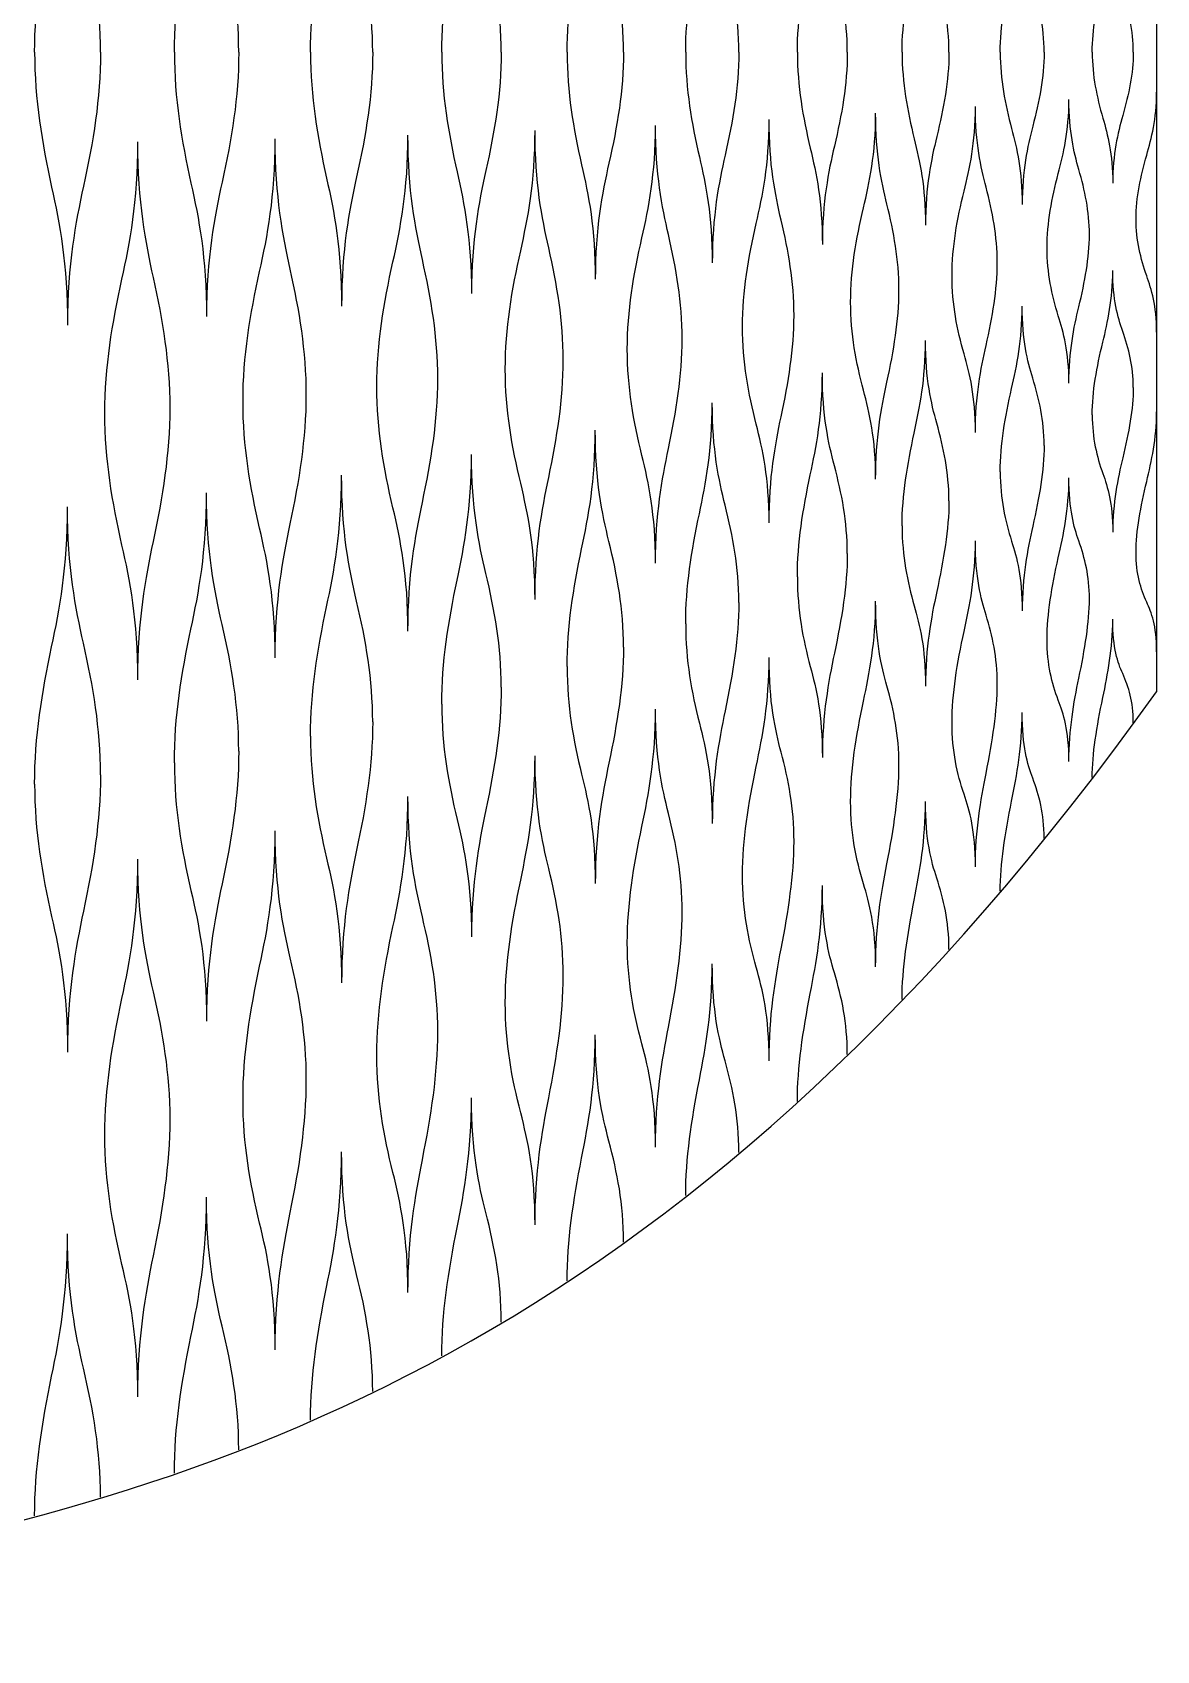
# Model space of a CAD drawing. Header units: millimetres. Extents: x 1 to 583, y -486 to -2.
# Drawn here: x 568.82 to 583.34, y -263.17 to -242.25 of the extents above; entities that cross this region are included whole.
import ezdxf

# ---------------------------------------------------------------- set-up
doc = ezdxf.new("R2010")
doc.units = ezdxf.units.MM
doc.header["$MEASUREMENT"] = 0
doc.layers.add('DEFAULT', color=7, linetype='Continuous')

msp = doc.modelspace()

# ---------------------------------------------------------------- linework, layer by layer
at = {"layer": 'DEFAULT'}
msp.add_lwpolyline([(583.342, -234.246), (583.342, -250.773)], dxfattribs=at)
for points, knots in [([(568.848, -242.509), (568.848, -241.9), (568.943, -241.338), (569.068, -240.767), (569.17, -240.299), (569.273, -239.778), (569.273, -238.985)], [0, 0, 0, 0, 1, 1, 1, 2, 2, 2, 2]), ([(569.699, -242.509), (569.699, -241.908), (569.604, -241.351), (569.479, -240.777), (569.377, -240.308), (569.273, -239.778), (569.273, -238.985)], [0, 0, 0, 0, 1, 1, 1, 2, 2, 2, 2]), ([(570.653, -242.509), (570.653, -241.917), (570.746, -241.372), (570.868, -240.819), (570.968, -240.367), (571.069, -239.863), (571.069, -239.094)], [0, 0, 0, 0, 1, 1, 1, 2, 2, 2, 2]), ([(571.485, -242.509), (571.485, -241.927), (571.392, -241.389), (571.27, -240.833), (571.17, -240.377), (571.069, -239.863), (571.069, -239.094)], [0, 0, 0, 0, 1, 1, 1, 2, 2, 2, 2]), ([(572.412, -242.509), (572.412, -241.94), (572.502, -241.415), (572.619, -240.884), (572.716, -240.45), (572.814, -239.967), (572.814, -239.229)], [0, 0, 0, 0, 1, 1, 1, 2, 2, 2, 2]), ([(573.215, -242.509), (573.215, -241.952), (573.126, -241.436), (573.008, -240.901), (572.911, -240.463), (572.814, -239.967), (572.814, -239.229)], [0, 0, 0, 0, 1, 1, 1, 2, 2, 2, 2]), ([(574.107, -242.509), (574.107, -241.966), (574.193, -241.466), (574.306, -240.962), (574.398, -240.55), (574.492, -240.093), (574.492, -239.391)], [0, 0, 0, 0, 1, 1, 1, 2, 2, 2, 2]), ([(574.876, -242.509), (574.876, -241.981), (574.79, -241.491), (574.677, -240.982), (574.585, -240.565), (574.492, -240.093), (574.492, -239.391)], [0, 0, 0, 0, 1, 1, 1, 2, 2, 2, 2]), ([(575.726, -242.509), (575.726, -241.998), (575.807, -241.526), (575.914, -241.054), (576.002, -240.667), (576.091, -240.238), (576.091, -239.579)], [0, 0, 0, 0, 1, 1, 1, 2, 2, 2, 2]), ([(576.456, -242.509), (576.456, -242.014), (576.374, -241.555), (576.267, -241.076), (576.179, -240.684), (576.091, -240.238), (576.091, -239.579)], [0, 0, 0, 0, 1, 1, 1, 2, 2, 2, 2]), ([(577.259, -242.509), (577.259, -242.033), (577.335, -241.595), (577.436, -241.157), (577.519, -240.798), (577.602, -240.403), (577.602, -239.791)], [0, 0, 0, 0, 1, 1, 1, 2, 2, 2, 2]), ([(577.946, -242.509), (577.946, -242.051), (577.869, -241.627), (577.768, -241.182), (577.686, -240.818), (577.602, -240.403), (577.602, -239.791)], [0, 0, 0, 0, 1, 1, 1, 2, 2, 2, 2]), ([(578.701, -242.509), (578.701, -242.072), (578.773, -241.671), (578.868, -241.271), (578.945, -240.943), (579.024, -240.583), (579.024, -240.024)], [0, 0, 0, 0, 1, 1, 1, 2, 2, 2, 2]), ([(579.346, -242.509), (579.346, -242.092), (579.274, -241.705), (579.179, -241.298), (579.102, -240.964), (579.024, -240.583), (579.024, -240.024)], [0, 0, 0, 0, 1, 1, 1, 2, 2, 2, 2]), ([(580.054, -242.509), (580.054, -242.115), (580.122, -241.752), (580.21, -241.393), (580.283, -241.099), (580.356, -240.777), (580.356, -240.275)], [0, 0, 0, 0, 1, 1, 1, 2, 2, 2, 2]), ([(580.659, -242.509), (580.659, -242.136), (580.591, -241.789), (580.502, -241.422), (580.43, -241.122), (580.356, -240.777), (580.356, -240.275)], [0, 0, 0, 0, 1, 1, 1, 2, 2, 2, 2]), ([(581.322, -242.509), (581.322, -242.16), (581.385, -241.839), (581.468, -241.523), (581.536, -241.265), (581.605, -240.983), (581.605, -240.54)], [0, 0, 0, 0, 1, 1, 1, 2, 2, 2, 2]), ([(581.888, -242.509), (581.888, -242.182), (581.825, -241.878), (581.742, -241.554), (581.674, -241.289), (581.605, -240.983), (581.605, -240.54)], [0, 0, 0, 0, 1, 1, 1, 2, 2, 2, 2]), ([(582.51, -242.509), (582.51, -242.207), (582.569, -241.93), (582.647, -241.66), (582.711, -241.439), (582.775, -241.199), (582.775, -240.818)], [0, 0, 0, 0, 1, 1, 1, 2, 2, 2, 2]), ([(583.041, -242.509), (583.041, -242.23), (582.982, -241.971), (582.904, -241.692), (582.84, -241.463), (582.775, -241.199), (582.775, -240.818)], [0, 0, 0, 0, 1, 1, 1, 2, 2, 2, 2]), ([(568.848, -242.509), (568.848, -243.119), (568.943, -243.681), (569.068, -244.252), (569.17, -244.72), (569.273, -245.241), (569.273, -246.034)], [0, 0, 0, 0, 1, 1, 1, 2, 2, 2, 2]), ([(569.699, -242.509), (569.699, -243.111), (569.604, -243.667), (569.479, -244.241), (569.377, -244.711), (569.273, -245.241), (569.273, -246.034)], [0, 0, 0, 0, 1, 1, 1, 2, 2, 2, 2]), ([(570.653, -242.509), (570.653, -243.101), (570.746, -243.647), (570.868, -244.2), (570.968, -244.652), (571.069, -245.156), (571.069, -245.925)], [0, 0, 0, 0, 1, 1, 1, 2, 2, 2, 2]), ([(571.485, -242.509), (571.485, -243.091), (571.392, -243.629), (571.27, -244.186), (571.17, -244.642), (571.069, -245.156), (571.069, -245.925)], [0, 0, 0, 0, 1, 1, 1, 2, 2, 2, 2]), ([(572.412, -242.509), (572.412, -243.079), (572.502, -243.604), (572.619, -244.135), (572.716, -244.569), (572.814, -245.051), (572.814, -245.789)], [0, 0, 0, 0, 1, 1, 1, 2, 2, 2, 2]), ([(573.215, -242.509), (573.215, -243.067), (573.126, -243.583), (573.008, -244.118), (572.911, -244.556), (572.814, -245.051), (572.814, -245.789)], [0, 0, 0, 0, 1, 1, 1, 2, 2, 2, 2]), ([(574.107, -242.509), (574.107, -243.052), (574.193, -243.553), (574.306, -244.056), (574.398, -244.469), (574.492, -244.926), (574.492, -245.628)], [0, 0, 0, 0, 1, 1, 1, 2, 2, 2, 2]), ([(574.876, -242.509), (574.876, -243.038), (574.79, -243.528), (574.677, -244.037), (574.585, -244.454), (574.492, -244.926), (574.492, -245.628)], [0, 0, 0, 0, 1, 1, 1, 2, 2, 2, 2]), ([(575.726, -242.509), (575.726, -243.021), (575.807, -243.492), (575.914, -243.965), (576.002, -244.352), (576.091, -244.78), (576.091, -245.44)], [0, 0, 0, 0, 1, 1, 1, 2, 2, 2, 2]), ([(576.456, -242.509), (576.456, -243.005), (576.374, -243.464), (576.267, -243.943), (576.179, -244.335), (576.091, -244.78), (576.091, -245.44)], [0, 0, 0, 0, 1, 1, 1, 2, 2, 2, 2]), ([(577.259, -242.509), (577.259, -242.986), (577.335, -243.424), (577.436, -243.862), (577.519, -244.22), (577.602, -244.616), (577.602, -245.228)], [0, 0, 0, 0, 1, 1, 1, 2, 2, 2, 2]), ([(577.946, -242.509), (577.946, -242.968), (577.869, -243.392), (577.768, -243.837), (577.686, -244.201), (577.602, -244.616), (577.602, -245.228)], [0, 0, 0, 0, 1, 1, 1, 2, 2, 2, 2]), ([(578.701, -242.509), (578.701, -242.946), (578.773, -243.348), (578.868, -243.748), (578.945, -244.076), (579.024, -244.436), (579.024, -244.995)], [0, 0, 0, 0, 1, 1, 1, 2, 2, 2, 2]), ([(579.346, -242.509), (579.346, -242.927), (579.274, -243.314), (579.179, -243.721), (579.102, -244.055), (579.024, -244.436), (579.024, -244.995)], [0, 0, 0, 0, 1, 1, 1, 2, 2, 2, 2]), ([(580.054, -242.509), (580.054, -242.904), (580.122, -243.266), (580.21, -243.626), (580.283, -243.919), (580.356, -244.241), (580.356, -244.744)], [0, 0, 0, 0, 1, 1, 1, 2, 2, 2, 2]), ([(580.659, -242.509), (580.659, -242.883), (580.591, -243.23), (580.502, -243.597), (580.43, -243.897), (580.356, -244.241), (580.356, -244.744)], [0, 0, 0, 0, 1, 1, 1, 2, 2, 2, 2]), ([(581.322, -242.509), (581.322, -242.859), (581.385, -243.18), (581.468, -243.495), (581.536, -243.754), (581.605, -244.035), (581.605, -244.478)], [0, 0, 0, 0, 1, 1, 1, 2, 2, 2, 2]), ([(581.888, -242.509), (581.888, -242.837), (581.825, -243.141), (581.742, -243.465), (581.674, -243.73), (581.605, -244.035), (581.605, -244.478)], [0, 0, 0, 0, 1, 1, 1, 2, 2, 2, 2]), ([(582.51, -242.509), (582.51, -242.811), (582.569, -243.089), (582.647, -243.359), (582.711, -243.58), (582.775, -243.82), (582.775, -244.2)], [0, 0, 0, 0, 1, 1, 1, 2, 2, 2, 2]), ([(583.041, -242.509), (583.041, -242.789), (582.982, -243.048), (582.904, -243.327), (582.84, -243.556), (582.775, -243.82), (582.775, -244.2)], [0, 0, 0, 0, 1, 1, 1, 2, 2, 2, 2]), ([(583.342, -246.125), (583.342, -245.776), (583.277, -245.579), (583.214, -245.398), (583.136, -245.176), (583.076, -244.942), (583.076, -244.664), (583.076, -244.386), (583.136, -244.112), (583.214, -243.838), (583.277, -243.615), (583.342, -243.374), (583.342, -243.026)], [0, 0, 0, 0, 1, 1, 1, 2, 2, 2, 3, 3, 3, 4, 4, 4, 4]), ([(581.001, -247.422), (581.001, -246.948), (580.927, -246.665), (580.855, -246.408), (580.766, -246.094), (580.699, -245.769), (580.699, -245.397), (580.699, -245.025), (580.766, -244.665), (580.855, -244.303), (580.927, -244.007), (581.001, -243.685), (581.001, -243.211)], [0, 0, 0, 0, 1, 1, 1, 2, 2, 2, 3, 3, 3, 4, 4, 4, 4]), ([(581.001, -247.422), (581.001, -246.948), (581.07, -246.602), (581.138, -246.298), (581.221, -245.927), (581.284, -245.582), (581.284, -245.231), (581.284, -244.881), (581.221, -244.574), (581.138, -244.253), (581.07, -243.99), (581.001, -243.685), (581.001, -243.211)], [0, 0, 0, 0, 1, 1, 1, 2, 2, 2, 3, 3, 3, 4, 4, 4, 4]), ([(582.209, -246.786), (582.209, -246.374), (582.14, -246.133), (582.072, -245.913), (581.989, -245.644), (581.926, -245.364), (581.926, -245.038), (581.926, -244.712), (581.989, -244.394), (582.072, -244.076), (582.14, -243.815), (582.209, -243.533), (582.209, -243.12)], [0, 0, 0, 0, 1, 1, 1, 2, 2, 2, 3, 3, 3, 4, 4, 4, 4]), ([(582.209, -246.786), (582.209, -246.374), (582.273, -246.067), (582.337, -245.798), (582.415, -245.47), (582.474, -245.168), (582.474, -244.865), (582.474, -244.561), (582.415, -244.299), (582.337, -244.023), (582.273, -243.797), (582.209, -243.533), (582.209, -243.12)], [0, 0, 0, 0, 1, 1, 1, 2, 2, 2, 3, 3, 3, 4, 4, 4, 4]), ([(576.869, -249.113), (576.869, -248.476), (576.78, -248.078), (576.693, -247.719), (576.586, -247.281), (576.504, -246.84), (576.504, -246.346), (576.504, -245.851), (576.586, -245.382), (576.693, -244.907), (576.78, -244.518), (576.869, -244.09), (576.869, -243.453)], [0, 0, 0, 0, 1, 1, 1, 2, 2, 2, 3, 3, 3, 4, 4, 4, 4]), ([(576.869, -249.113), (576.869, -248.476), (576.953, -248.028), (577.035, -247.632), (577.136, -247.148), (577.213, -246.69), (577.213, -246.213), (577.213, -245.736), (577.136, -245.309), (577.035, -244.866), (576.953, -244.504), (576.869, -244.09), (576.869, -243.453)], [0, 0, 0, 0, 1, 1, 1, 2, 2, 2, 3, 3, 3, 4, 4, 4, 4]), ([(578.336, -248.592), (578.336, -248.005), (578.252, -247.643), (578.17, -247.316), (578.069, -246.917), (577.992, -246.512), (577.992, -246.055), (577.992, -245.598), (578.069, -245.162), (578.17, -244.721), (578.252, -244.361), (578.336, -243.965), (578.336, -243.378)], [0, 0, 0, 0, 1, 1, 1, 2, 2, 2, 3, 3, 3, 4, 4, 4, 4]), ([(578.336, -248.592), (578.336, -248.005), (578.414, -247.588), (578.491, -247.22), (578.586, -246.771), (578.658, -246.348), (578.658, -245.909), (578.658, -245.471), (578.586, -245.082), (578.491, -244.677), (578.414, -244.346), (578.336, -243.965), (578.336, -243.378)], [0, 0, 0, 0, 1, 1, 1, 2, 2, 2, 3, 3, 3, 4, 4, 4, 4]), ([(579.712, -248.026), (579.712, -247.494), (579.633, -247.17), (579.556, -246.877), (579.461, -246.519), (579.389, -246.154), (579.389, -245.737), (579.389, -245.321), (579.461, -244.922), (579.556, -244.519), (579.633, -244.19), (579.712, -243.829), (579.712, -243.297)], [0, 0, 0, 0, 1, 1, 1, 2, 2, 2, 3, 3, 3, 4, 4, 4, 4]), ([(579.712, -248.026), (579.712, -247.494), (579.785, -247.11), (579.858, -246.773), (579.946, -246.362), (580.014, -245.977), (580.014, -245.581), (580.014, -245.185), (579.946, -244.836), (579.858, -244.471), (579.785, -244.173), (579.712, -243.829), (579.712, -243.297)], [0, 0, 0, 0, 1, 1, 1, 2, 2, 2, 3, 3, 3, 4, 4, 4, 4]), ([(570.182, -250.62), (570.182, -249.838), (570.078, -249.331), (569.976, -248.878), (569.851, -248.323), (569.756, -247.776), (569.756, -247.174), (569.756, -246.573), (569.851, -246.012), (569.976, -245.44), (570.078, -244.972), (570.182, -244.45), (570.182, -243.668)], [0, 0, 0, 0, 1, 1, 1, 2, 2, 2, 3, 3, 3, 4, 4, 4, 4]), ([(570.182, -250.62), (570.182, -249.838), (570.283, -249.305), (570.383, -248.832), (570.505, -248.255), (570.598, -247.699), (570.598, -247.106), (570.598, -246.514), (570.505, -245.974), (570.383, -245.419), (570.283, -244.964), (570.182, -244.45), (570.182, -243.668)], [0, 0, 0, 0, 1, 1, 1, 2, 2, 2, 3, 3, 3, 4, 4, 4, 4]), ([(571.956, -250.336), (571.956, -249.581), (571.855, -249.096), (571.755, -248.661), (571.633, -248.129), (571.54, -247.601), (571.54, -247.02), (571.54, -246.439), (571.633, -245.894), (571.755, -245.34), (571.855, -244.886), (571.956, -244.382), (571.956, -243.627)], [0, 0, 0, 0, 1, 1, 1, 2, 2, 2, 3, 3, 3, 4, 4, 4, 4]), ([(571.956, -250.336), (571.956, -249.581), (572.054, -249.064), (572.15, -248.605), (572.268, -248.044), (572.358, -247.506), (572.358, -246.936), (572.358, -246.365), (572.268, -245.848), (572.15, -245.314), (572.054, -244.877), (571.956, -244.382), (571.956, -243.627)], [0, 0, 0, 0, 1, 1, 1, 2, 2, 2, 3, 3, 3, 4, 4, 4, 4]), ([(573.671, -249.99), (573.671, -249.268), (573.573, -248.808), (573.477, -248.395), (573.359, -247.89), (573.269, -247.387), (573.269, -246.831), (573.269, -246.274), (573.359, -245.75), (573.477, -245.218), (573.573, -244.782), (573.671, -244.299), (573.671, -243.578)], [0, 0, 0, 0, 1, 1, 1, 2, 2, 2, 3, 3, 3, 4, 4, 4, 4]), ([(573.671, -249.99), (573.671, -249.268), (573.765, -248.77), (573.857, -248.328), (573.97, -247.789), (574.056, -247.273), (574.056, -246.729), (574.056, -246.185), (573.97, -245.694), (573.857, -245.187), (573.765, -244.771), (573.671, -244.299), (573.671, -243.578)], [0, 0, 0, 0, 1, 1, 1, 2, 2, 2, 3, 3, 3, 4, 4, 4, 4]), ([(575.312, -249.581), (575.312, -248.899), (575.219, -248.468), (575.127, -248.08), (575.014, -247.607), (574.928, -247.133), (574.928, -246.605), (574.928, -246.077), (575.014, -245.579), (575.127, -245.073), (575.219, -244.659), (575.312, -244.202), (575.312, -243.52)], [0, 0, 0, 0, 1, 1, 1, 2, 2, 2, 3, 3, 3, 4, 4, 4, 4]), ([(575.312, -249.581), (575.312, -248.899), (575.401, -248.423), (575.489, -248.003), (575.596, -247.489), (575.677, -247), (575.677, -246.488), (575.677, -245.975), (575.596, -245.514), (575.489, -245.037), (575.401, -244.647), (575.312, -244.202), (575.312, -243.52)], [0, 0, 0, 0, 1, 1, 1, 2, 2, 2, 3, 3, 3, 4, 4, 4, 4]), ([(582.51, -247.196), (582.51, -246.894), (582.569, -246.577), (582.647, -246.255), (582.711, -245.991), (582.775, -245.708), (582.775, -245.328)], [0, 0, 0, 0, 1, 1, 1, 2, 2, 2, 2]), ([(583.041, -246.842), (583.041, -246.563), (582.982, -246.343), (582.904, -246.116), (582.84, -245.93), (582.775, -245.708), (582.775, -245.328)], [0, 0, 0, 0, 1, 1, 1, 2, 2, 2, 2]), ([(581.322, -247.93), (581.322, -247.581), (581.385, -247.222), (581.468, -246.856), (581.536, -246.557), (581.605, -246.234), (581.605, -245.791)], [0, 0, 0, 0, 1, 1, 1, 2, 2, 2, 2]), ([(581.888, -247.59), (581.888, -247.262), (581.825, -246.997), (581.742, -246.722), (581.674, -246.498), (581.605, -246.234), (581.605, -245.791)], [0, 0, 0, 0, 1, 1, 1, 2, 2, 2, 2]), ([(580.054, -248.63), (580.054, -248.236), (580.122, -247.837), (580.21, -247.431), (580.283, -247.098), (580.356, -246.737), (580.356, -246.234)], [0, 0, 0, 0, 1, 1, 1, 2, 2, 2, 2]), ([(580.659, -248.307), (580.659, -247.933), (580.591, -247.623), (580.502, -247.303), (580.43, -247.042), (580.356, -246.737), (580.356, -246.234)], [0, 0, 0, 0, 1, 1, 1, 2, 2, 2, 2]), ([(578.701, -249.289), (578.701, -248.852), (578.773, -248.416), (578.868, -247.972), (578.945, -247.608), (579.024, -247.211), (579.024, -246.652)], [0, 0, 0, 0, 1, 1, 1, 2, 2, 2, 2]), ([(579.346, -248.986), (579.346, -248.568), (579.274, -248.215), (579.179, -247.852), (579.102, -247.555), (579.024, -247.211), (579.024, -246.652)], [0, 0, 0, 0, 1, 1, 1, 2, 2, 2, 2]), ([(583.041, -246.842), (583.041, -247.121), (582.982, -247.42), (582.904, -247.751), (582.84, -248.022), (582.775, -248.33), (582.775, -248.71)], [0, 0, 0, 0, 1, 1, 1, 2, 2, 2, 2]), ([(577.259, -249.898), (577.259, -249.422), (577.335, -248.952), (577.436, -248.473), (577.519, -248.081), (577.602, -247.652), (577.602, -247.04)], [0, 0, 0, 0, 1, 1, 1, 2, 2, 2, 2]), ([(577.946, -249.619), (577.946, -249.161), (577.869, -248.768), (577.768, -248.363), (577.686, -248.033), (577.602, -247.652), (577.602, -247.04)], [0, 0, 0, 0, 1, 1, 1, 2, 2, 2, 2]), ([(582.51, -247.196), (582.51, -247.498), (582.569, -247.736), (582.647, -247.954), (582.711, -248.133), (582.775, -248.33), (582.775, -248.71)], [0, 0, 0, 0, 1, 1, 1, 2, 2, 2, 2]), ([(583.342, -250.256), (583.342, -249.908), (583.277, -249.754), (583.214, -249.615), (583.136, -249.446), (583.076, -249.251), (583.076, -248.973), (583.076, -248.695), (583.136, -248.381), (583.214, -248.056), (583.277, -247.79), (583.342, -247.506), (583.342, -247.158)], [0, 0, 0, 0, 1, 1, 1, 2, 2, 2, 3, 3, 3, 4, 4, 4, 4]), ([(575.726, -250.449), (575.726, -249.937), (575.807, -249.438), (575.914, -248.928), (576.002, -248.511), (576.091, -248.053), (576.091, -247.393)], [0, 0, 0, 0, 1, 1, 1, 2, 2, 2, 2]), ([(576.456, -250.198), (576.456, -249.703), (576.374, -249.272), (576.267, -248.83), (576.179, -248.468), (576.091, -248.053), (576.091, -247.393)], [0, 0, 0, 0, 1, 1, 1, 2, 2, 2, 2]), ([(581.888, -247.59), (581.888, -247.917), (581.825, -248.259), (581.742, -248.633), (581.674, -248.94), (581.605, -249.286), (581.605, -249.729)], [0, 0, 0, 0, 1, 1, 1, 2, 2, 2, 2]), ([(574.107, -250.934), (574.107, -250.391), (574.193, -249.867), (574.306, -249.331), (574.398, -248.892), (574.492, -248.408), (574.492, -247.706)], [0, 0, 0, 0, 1, 1, 1, 2, 2, 2, 2]), ([(574.876, -250.715), (574.876, -250.186), (574.79, -249.722), (574.677, -249.244), (574.585, -248.854), (574.492, -248.408), (574.492, -247.706)], [0, 0, 0, 0, 1, 1, 1, 2, 2, 2, 2]), ([(572.412, -251.349), (572.412, -250.779), (572.502, -250.234), (572.619, -249.676), (572.716, -249.219), (572.814, -248.714), (572.814, -247.976)], [0, 0, 0, 0, 1, 1, 1, 2, 2, 2, 2]), ([(573.215, -251.164), (573.215, -250.606), (573.126, -250.111), (573.008, -249.603), (572.911, -249.187), (572.814, -248.714), (572.814, -247.976)], [0, 0, 0, 0, 1, 1, 1, 2, 2, 2, 2]), ([(581.322, -247.93), (581.322, -248.28), (581.385, -248.563), (581.468, -248.828), (581.536, -249.046), (581.605, -249.286), (581.605, -249.729)], [0, 0, 0, 0, 1, 1, 1, 2, 2, 2, 2]), ([(582.209, -251.674), (582.209, -251.261), (582.14, -251.062), (582.072, -250.883), (581.989, -250.664), (581.926, -250.422), (581.926, -250.096), (581.926, -249.77), (581.989, -249.414), (582.072, -249.045), (582.14, -248.744), (582.209, -248.42), (582.209, -248.008)], [0, 0, 0, 0, 1, 1, 1, 2, 2, 2, 3, 3, 3, 4, 4, 4, 4]), ([(582.209, -251.674), (582.209, -251.261), (582.273, -250.911), (582.337, -250.6), (582.415, -250.22), (582.474, -249.879), (582.474, -249.575), (582.474, -249.272), (582.415, -249.049), (582.337, -248.825), (582.273, -248.641), (582.209, -248.42), (582.209, -248.008)], [0, 0, 0, 0, 1, 1, 1, 2, 2, 2, 3, 3, 3, 4, 4, 4, 4]), ([(570.653, -251.692), (570.653, -251.101), (570.746, -250.538), (570.868, -249.963), (570.968, -249.492), (571.069, -248.97), (571.069, -248.201)], [0, 0, 0, 0, 1, 1, 1, 2, 2, 2, 2]), ([(571.485, -251.54), (571.485, -250.958), (571.392, -250.437), (571.27, -249.903), (571.17, -249.466), (571.069, -248.97), (571.069, -248.201)], [0, 0, 0, 0, 1, 1, 1, 2, 2, 2, 2]), ([(568.848, -251.968), (568.848, -251.359), (568.943, -250.783), (569.068, -250.194), (569.17, -249.712), (569.273, -249.176), (569.273, -248.383)], [0, 0, 0, 0, 1, 1, 1, 2, 2, 2, 2]), ([(569.699, -251.847), (569.699, -251.245), (569.604, -250.703), (569.479, -250.147), (569.377, -249.691), (569.273, -249.176), (569.273, -248.383)], [0, 0, 0, 0, 1, 1, 1, 2, 2, 2, 2]), ([(580.659, -248.307), (580.659, -248.68), (580.591, -249.063), (580.502, -249.478), (580.43, -249.817), (580.356, -250.2), (580.356, -250.703)], [0, 0, 0, 0, 1, 1, 1, 2, 2, 2, 2]), ([(580.054, -248.63), (580.054, -249.025), (580.122, -249.351), (580.21, -249.663), (580.283, -249.918), (580.356, -250.2), (580.356, -250.703)], [0, 0, 0, 0, 1, 1, 1, 2, 2, 2, 2]), ([(581.001, -253.036), (581.001, -252.562), (580.927, -252.318), (580.855, -252.1), (580.766, -251.833), (580.699, -251.545), (580.699, -251.173), (580.699, -250.801), (580.766, -250.404), (580.855, -249.995), (580.927, -249.66), (581.001, -249.299), (581.001, -248.825)], [0, 0, 0, 0, 1, 1, 1, 2, 2, 2, 3, 3, 3, 4, 4, 4, 4]), ([(581.001, -253.036), (581.001, -252.562), (581.07, -252.174), (581.138, -251.829), (581.221, -251.409), (581.284, -251.026), (581.284, -250.675), (581.284, -250.324), (581.221, -250.056), (581.138, -249.784), (581.07, -249.562), (581.001, -249.299), (581.001, -248.825)], [0, 0, 0, 0, 1, 1, 1, 2, 2, 2, 3, 3, 3, 4, 4, 4, 4]), ([(579.346, -248.986), (579.346, -249.403), (579.274, -249.824), (579.179, -250.276), (579.102, -250.646), (579.024, -251.064), (579.024, -251.623)], [0, 0, 0, 0, 1, 1, 1, 2, 2, 2, 2]), ([(578.701, -249.289), (578.701, -249.726), (578.773, -250.094), (578.868, -250.449), (578.945, -250.74), (579.024, -251.064), (579.024, -251.623)], [0, 0, 0, 0, 1, 1, 1, 2, 2, 2, 2]), ([(577.946, -249.619), (577.946, -250.077), (577.869, -250.533), (577.768, -251.019), (577.686, -251.416), (577.602, -251.865), (577.602, -252.477)], [0, 0, 0, 0, 1, 1, 1, 2, 2, 2, 2]), ([(579.712, -254.33), (579.712, -253.798), (579.633, -253.511), (579.556, -253.255), (579.461, -252.941), (579.389, -252.609), (579.389, -252.194), (579.389, -251.778), (579.461, -251.344), (579.556, -250.897), (579.633, -250.531), (579.712, -250.134), (579.712, -249.602)], [0, 0, 0, 0, 1, 1, 1, 2, 2, 2, 3, 3, 3, 4, 4, 4, 4]), ([(579.712, -254.33), (579.712, -253.798), (579.785, -253.376), (579.858, -253), (579.946, -252.54), (580.014, -252.119), (580.014, -251.723), (580.014, -251.327), (579.946, -251.015), (579.858, -250.698), (579.785, -250.438), (579.712, -250.134), (579.712, -249.602)], [0, 0, 0, 0, 1, 1, 1, 2, 2, 2, 3, 3, 3, 4, 4, 4, 4]), ([(577.259, -249.898), (577.259, -250.374), (577.335, -250.781), (577.436, -251.178), (577.519, -251.504), (577.602, -251.865), (577.602, -252.477)], [0, 0, 0, 0, 1, 1, 1, 2, 2, 2, 2]), ([(582.51, -251.883), (582.51, -251.581), (582.569, -251.225), (582.647, -250.85), (582.711, -250.544), (582.775, -250.218), (582.775, -249.838)], [0, 0, 0, 0, 1, 1, 1, 2, 2, 2, 2]), ([(583.041, -251.174), (583.041, -250.895), (582.982, -250.715), (582.904, -250.54), (582.84, -250.396), (582.775, -250.218), (582.775, -249.838)], [0, 0, 0, 0, 1, 1, 1, 2, 2, 2, 2]), ([(576.456, -250.198), (576.456, -250.694), (576.374, -251.18), (576.267, -251.696), (576.179, -252.119), (576.091, -252.595), (576.091, -253.254)], [0, 0, 0, 0, 1, 1, 1, 2, 2, 2, 2]), ([(578.336, -255.543), (578.336, -254.957), (578.252, -254.629), (578.17, -254.335), (578.069, -253.977), (577.992, -253.603), (577.992, -253.146), (577.992, -252.689), (578.069, -252.221), (578.17, -251.74), (578.252, -251.346), (578.336, -250.916), (578.336, -250.33)], [0, 0, 0, 0, 1, 1, 1, 2, 2, 2, 3, 3, 3, 4, 4, 4, 4]), ([(578.336, -255.543), (578.336, -254.957), (578.414, -254.503), (578.491, -254.098), (578.586, -253.604), (578.658, -253.147), (578.658, -252.709), (578.658, -252.271), (578.586, -251.916), (578.491, -251.555), (578.414, -251.26), (578.336, -250.916), (578.336, -250.33)], [0, 0, 0, 0, 1, 1, 1, 2, 2, 2, 3, 3, 3, 4, 4, 4, 4]), ([(575.726, -250.449), (575.726, -250.961), (575.807, -251.404), (575.914, -251.84), (576.002, -252.197), (576.091, -252.595), (576.091, -253.254)], [0, 0, 0, 0, 1, 1, 1, 2, 2, 2, 2]), ([(542.024, -263.168), (553.829, -263.168), (559.732, -263.168), (565.634, -262.135), (571.537, -261.102), (577.439, -259.036), (583.342, -250.773)], [0, 0, 0, 0, 1, 1, 1, 2, 2, 2, 2]), ([(574.876, -250.715), (574.876, -251.244), (574.79, -251.758), (574.677, -252.299), (574.585, -252.742), (574.492, -253.241), (574.492, -253.943)], [0, 0, 0, 0, 1, 1, 1, 2, 2, 2, 2]), ([(574.107, -250.934), (574.107, -251.477), (574.193, -251.953), (574.306, -252.425), (574.398, -252.811), (574.492, -253.241), (574.492, -253.943)], [0, 0, 0, 0, 1, 1, 1, 2, 2, 2, 2]), ([(576.869, -256.659), (576.869, -256.023), (576.78, -255.655), (576.693, -255.327), (576.586, -254.925), (576.504, -254.512), (576.504, -254.018), (576.504, -253.523), (576.586, -253.026), (576.693, -252.514), (576.78, -252.095), (576.869, -251.636), (576.869, -250.999)], [0, 0, 0, 0, 1, 1, 1, 2, 2, 2, 3, 3, 3, 4, 4, 4, 4]), ([(576.869, -256.659), (576.869, -256.023), (576.953, -255.54), (577.035, -255.111), (577.136, -254.586), (577.213, -254.098), (577.213, -253.62), (577.213, -253.143), (577.136, -252.748), (577.035, -252.346), (576.953, -252.017), (576.869, -251.636), (576.869, -250.999)], [0, 0, 0, 0, 1, 1, 1, 2, 2, 2, 3, 3, 3, 4, 4, 4, 4]), ([(573.215, -251.164), (573.215, -251.721), (573.126, -252.258), (573.008, -252.82), (572.911, -253.28), (572.814, -253.798), (572.814, -254.536)], [0, 0, 0, 0, 1, 1, 1, 2, 2, 2, 2]), ([(581.322, -253.351), (581.322, -253.002), (581.385, -252.605), (581.468, -252.189), (581.536, -251.85), (581.605, -251.485), (581.605, -251.042)], [0, 0, 0, 0, 1, 1, 1, 2, 2, 2, 2]), ([(581.888, -252.67), (581.888, -252.343), (581.825, -252.115), (581.742, -251.891), (581.674, -251.708), (581.605, -251.485), (581.605, -251.042)], [0, 0, 0, 0, 1, 1, 1, 2, 2, 2, 2]), ([(572.412, -251.349), (572.412, -251.919), (572.502, -252.423), (572.619, -252.926), (572.716, -253.338), (572.814, -253.798), (572.814, -254.536)], [0, 0, 0, 0, 1, 1, 1, 2, 2, 2, 2]), ([(571.485, -251.54), (571.485, -252.122), (571.392, -252.677), (571.27, -253.256), (571.17, -253.73), (571.069, -254.263), (571.069, -255.031)], [0, 0, 0, 0, 1, 1, 1, 2, 2, 2, 2]), ([(575.312, -257.663), (575.312, -256.981), (575.219, -256.576), (575.127, -256.215), (575.014, -255.774), (574.928, -255.324), (574.928, -254.796), (574.928, -254.268), (575.014, -253.745), (575.127, -253.208), (575.219, -252.767), (575.312, -252.283), (575.312, -251.601)], [0, 0, 0, 0, 1, 1, 1, 2, 2, 2, 3, 3, 3, 4, 4, 4, 4]), ([(575.312, -257.663), (575.312, -256.981), (575.401, -256.474), (575.489, -256.024), (575.596, -255.473), (575.677, -254.957), (575.677, -254.444), (575.677, -253.931), (575.596, -253.499), (575.489, -253.058), (575.401, -252.698), (575.312, -252.283), (575.312, -251.601)], [0, 0, 0, 0, 1, 1, 1, 2, 2, 2, 3, 3, 3, 4, 4, 4, 4]), ([(570.653, -251.692), (570.653, -252.284), (570.746, -252.813), (570.868, -253.343), (570.968, -253.778), (571.069, -254.263), (571.069, -255.031)], [0, 0, 0, 0, 1, 1, 1, 2, 2, 2, 2]), ([(568.848, -251.968), (568.848, -252.578), (568.943, -253.127), (569.068, -253.68), (569.17, -254.133), (569.273, -254.639), (569.273, -255.432)], [0, 0, 0, 0, 1, 1, 1, 2, 2, 2, 2]), ([(569.699, -251.847), (569.699, -252.449), (569.604, -253.019), (569.479, -253.61), (569.377, -254.095), (569.273, -254.639), (569.273, -255.432)], [0, 0, 0, 0, 1, 1, 1, 2, 2, 2, 2]), ([(573.671, -258.539), (573.671, -257.818), (573.573, -257.38), (573.477, -256.989), (573.359, -256.511), (573.269, -256.029), (573.269, -255.472), (573.269, -254.915), (573.359, -254.371), (573.477, -253.812), (573.573, -253.354), (573.671, -252.849), (573.671, -252.127)], [0, 0, 0, 0, 1, 1, 1, 2, 2, 2, 3, 3, 3, 4, 4, 4, 4]), ([(573.671, -258.539), (573.671, -257.818), (573.765, -257.292), (573.857, -256.824), (573.97, -256.253), (574.056, -255.713), (574.056, -255.169), (574.056, -254.625), (573.97, -254.158), (573.857, -253.683), (573.765, -253.294), (573.671, -252.849), (573.671, -252.127)], [0, 0, 0, 0, 1, 1, 1, 2, 2, 2, 3, 3, 3, 4, 4, 4, 4]), ([(580.054, -254.751), (580.054, -254.357), (580.122, -253.922), (580.21, -253.468), (580.283, -253.097), (580.356, -252.696), (580.356, -252.193)], [0, 0, 0, 0, 1, 1, 1, 2, 2, 2, 2]), ([(580.659, -254.104), (580.659, -253.731), (580.591, -253.456), (580.502, -253.184), (580.43, -252.961), (580.356, -252.696), (580.356, -252.193)], [0, 0, 0, 0, 1, 1, 1, 2, 2, 2, 2]), ([(571.956, -259.281), (571.956, -258.526), (571.855, -258.059), (571.755, -257.642), (571.633, -257.133), (571.54, -256.622), (571.54, -256.041), (571.54, -255.459), (571.633, -254.898), (571.755, -254.321), (571.855, -253.85), (571.956, -253.327), (571.956, -252.572)], [0, 0, 0, 0, 1, 1, 1, 2, 2, 2, 3, 3, 3, 4, 4, 4, 4]), ([(571.956, -259.281), (571.956, -258.526), (572.054, -257.986), (572.15, -257.505), (572.268, -256.917), (572.358, -256.358), (572.358, -255.788), (572.358, -255.217), (572.268, -254.721), (572.15, -254.214), (572.054, -253.8), (571.956, -253.327), (571.956, -252.572)], [0, 0, 0, 0, 1, 1, 1, 2, 2, 2, 3, 3, 3, 4, 4, 4, 4]), ([(570.182, -259.889), (570.182, -259.107), (570.078, -258.615), (569.976, -258.176), (569.851, -257.639), (569.756, -257.105), (569.756, -256.504), (569.756, -255.903), (569.851, -255.328), (569.976, -254.738), (570.078, -254.255), (570.182, -253.719), (570.182, -252.937)], [0, 0, 0, 0, 1, 1, 1, 2, 2, 2, 3, 3, 3, 4, 4, 4, 4]), ([(570.182, -259.889), (570.182, -259.107), (570.283, -258.556), (570.383, -258.065), (570.505, -257.465), (570.598, -256.892), (570.598, -256.299), (570.598, -255.707), (570.505, -255.184), (570.383, -254.651), (570.283, -254.215), (570.182, -253.719), (570.182, -252.937)], [0, 0, 0, 0, 1, 1, 1, 2, 2, 2, 3, 3, 3, 4, 4, 4, 4]), ([(578.701, -256.069), (578.701, -255.632), (578.773, -255.162), (578.868, -254.673), (578.945, -254.273), (579.024, -253.839), (579.024, -253.28)], [0, 0, 0, 0, 1, 1, 1, 2, 2, 2, 2]), ([(579.346, -255.462), (579.346, -255.045), (579.274, -254.726), (579.179, -254.407), (579.102, -254.146), (579.024, -253.839), (579.024, -253.28)], [0, 0, 0, 0, 1, 1, 1, 2, 2, 2, 2]), ([(577.259, -257.287), (577.259, -256.81), (577.335, -256.31), (577.436, -255.79), (577.519, -255.364), (577.602, -254.901), (577.602, -254.289)], [0, 0, 0, 0, 1, 1, 1, 2, 2, 2, 2]), ([(577.946, -256.729), (577.946, -256.27), (577.869, -255.908), (577.768, -255.545), (577.686, -255.248), (577.602, -254.901), (577.602, -254.289)], [0, 0, 0, 0, 1, 1, 1, 2, 2, 2, 2]), ([(575.726, -258.389), (575.726, -257.877), (575.807, -257.35), (575.914, -256.803), (576.002, -256.356), (576.091, -255.867), (576.091, -255.207)], [0, 0, 0, 0, 1, 1, 1, 2, 2, 2, 2]), ([(576.456, -257.887), (576.456, -257.391), (576.374, -256.989), (576.267, -256.583), (576.179, -256.251), (576.091, -255.867), (576.091, -255.207)], [0, 0, 0, 0, 1, 1, 1, 2, 2, 2, 2]), ([(574.107, -259.359), (574.107, -258.816), (574.193, -258.267), (574.306, -257.699), (574.398, -257.234), (574.492, -256.724), (574.492, -256.022)], [0, 0, 0, 0, 1, 1, 1, 2, 2, 2, 2]), ([(574.876, -258.921), (574.876, -258.392), (574.79, -257.952), (574.677, -257.507), (574.585, -257.143), (574.492, -256.724), (574.492, -256.022)], [0, 0, 0, 0, 1, 1, 1, 2, 2, 2, 2]), ([(572.412, -260.189), (572.412, -259.619), (572.502, -259.053), (572.619, -258.468), (572.716, -257.989), (572.814, -257.461), (572.814, -256.723)], [0, 0, 0, 0, 1, 1, 1, 2, 2, 2, 2]), ([(573.215, -259.818), (573.215, -259.26), (573.126, -258.786), (573.008, -258.305), (572.911, -257.912), (572.814, -257.461), (572.814, -256.723)], [0, 0, 0, 0, 1, 1, 1, 2, 2, 2, 2]), ([(570.653, -260.875), (570.653, -260.284), (570.746, -259.704), (570.868, -259.106), (570.968, -258.618), (571.069, -258.077), (571.069, -257.308)], [0, 0, 0, 0, 1, 1, 1, 2, 2, 2, 2]), ([(571.485, -260.571), (571.485, -259.989), (571.392, -259.485), (571.27, -258.973), (571.17, -258.554), (571.069, -258.077), (571.069, -257.308)], [0, 0, 0, 0, 1, 1, 1, 2, 2, 2, 2]), ([(568.848, -261.427), (568.848, -260.818), (568.943, -260.228), (569.068, -259.622), (569.17, -259.125), (569.273, -258.575), (569.273, -257.782)], [0, 0, 0, 0, 1, 1, 1, 2, 2, 2, 2]), ([(569.699, -261.185), (569.699, -260.583), (569.604, -260.054), (569.479, -259.516), (569.377, -259.075), (569.273, -258.575), (569.273, -257.782)], [0, 0, 0, 0, 1, 1, 1, 2, 2, 2, 2])]:
    msp.add_open_spline(points, degree=3, knots=knots, dxfattribs=at)

doc.saveas('drawing.dxf')
